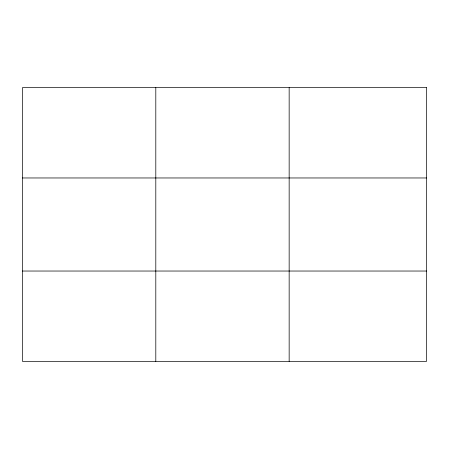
<?xml version="1.0" encoding="UTF-8"?>
<svg xmlns="http://www.w3.org/2000/svg" width="449" height="449" viewBox="0 0 449 449"><rect width="100%" height="100%" fill="white"/><g stroke="black" fill="none" stroke-linecap="round" stroke-linejoin="round"><path stroke-width="0.67" d="M155.803 87.645L155.803 361.355M289.156 87.645L289.156 361.355M22.45 177.967L426.55 177.967M22.45 271.033L426.55 271.033M426.55 87.645L426.55 361.355L22.45 361.355L22.45 87.645L426.55 87.645"/></g></svg>
